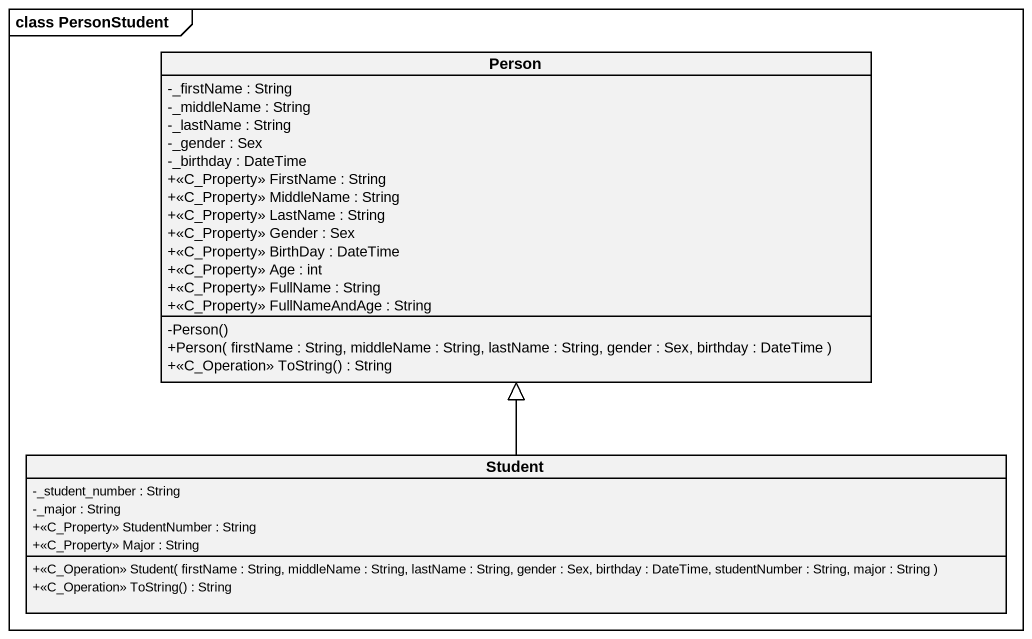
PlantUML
@startuml
mainframe class PersonStudent
hide circle
hide empty members
skinparam classAttributeIconSize 0
class "Person" as Person_ {
  -_firstName : String
  -_middleName : String
  -_lastName : String
  -_gender : Sex
  -_birthday : DateTime
  +<<C_Property>> FirstName : String
  +<<C_Property>> MiddleName : String
  +<<C_Property>> LastName : String
  +<<C_Property>> Gender : Sex
  +<<C_Property>> BirthDay : DateTime
  +<<C_Property>> Age : int
  +<<C_Property>> FullName : String
  +<<C_Property>> FullNameAndAge : String
  -Person()
  +Person( firstName : String, middleName : String, lastName : String, gender : Sex, birthday : DateTime )
  +<<C_Operation>> ToString() : String
}
class Student {
  -_student_number : String
  -_major : String
  +<<C_Property>> StudentNumber : String
  +<<C_Property>> Major : String
  +<<C_Operation>> Student( firstName : String, middleName : String, lastName : String, gender : Sex, birthday : DateTime, studentNumber : String, major : String )
  +<<C_Operation>> ToString() : String
}
Student -up-|> Person_
@enduml
